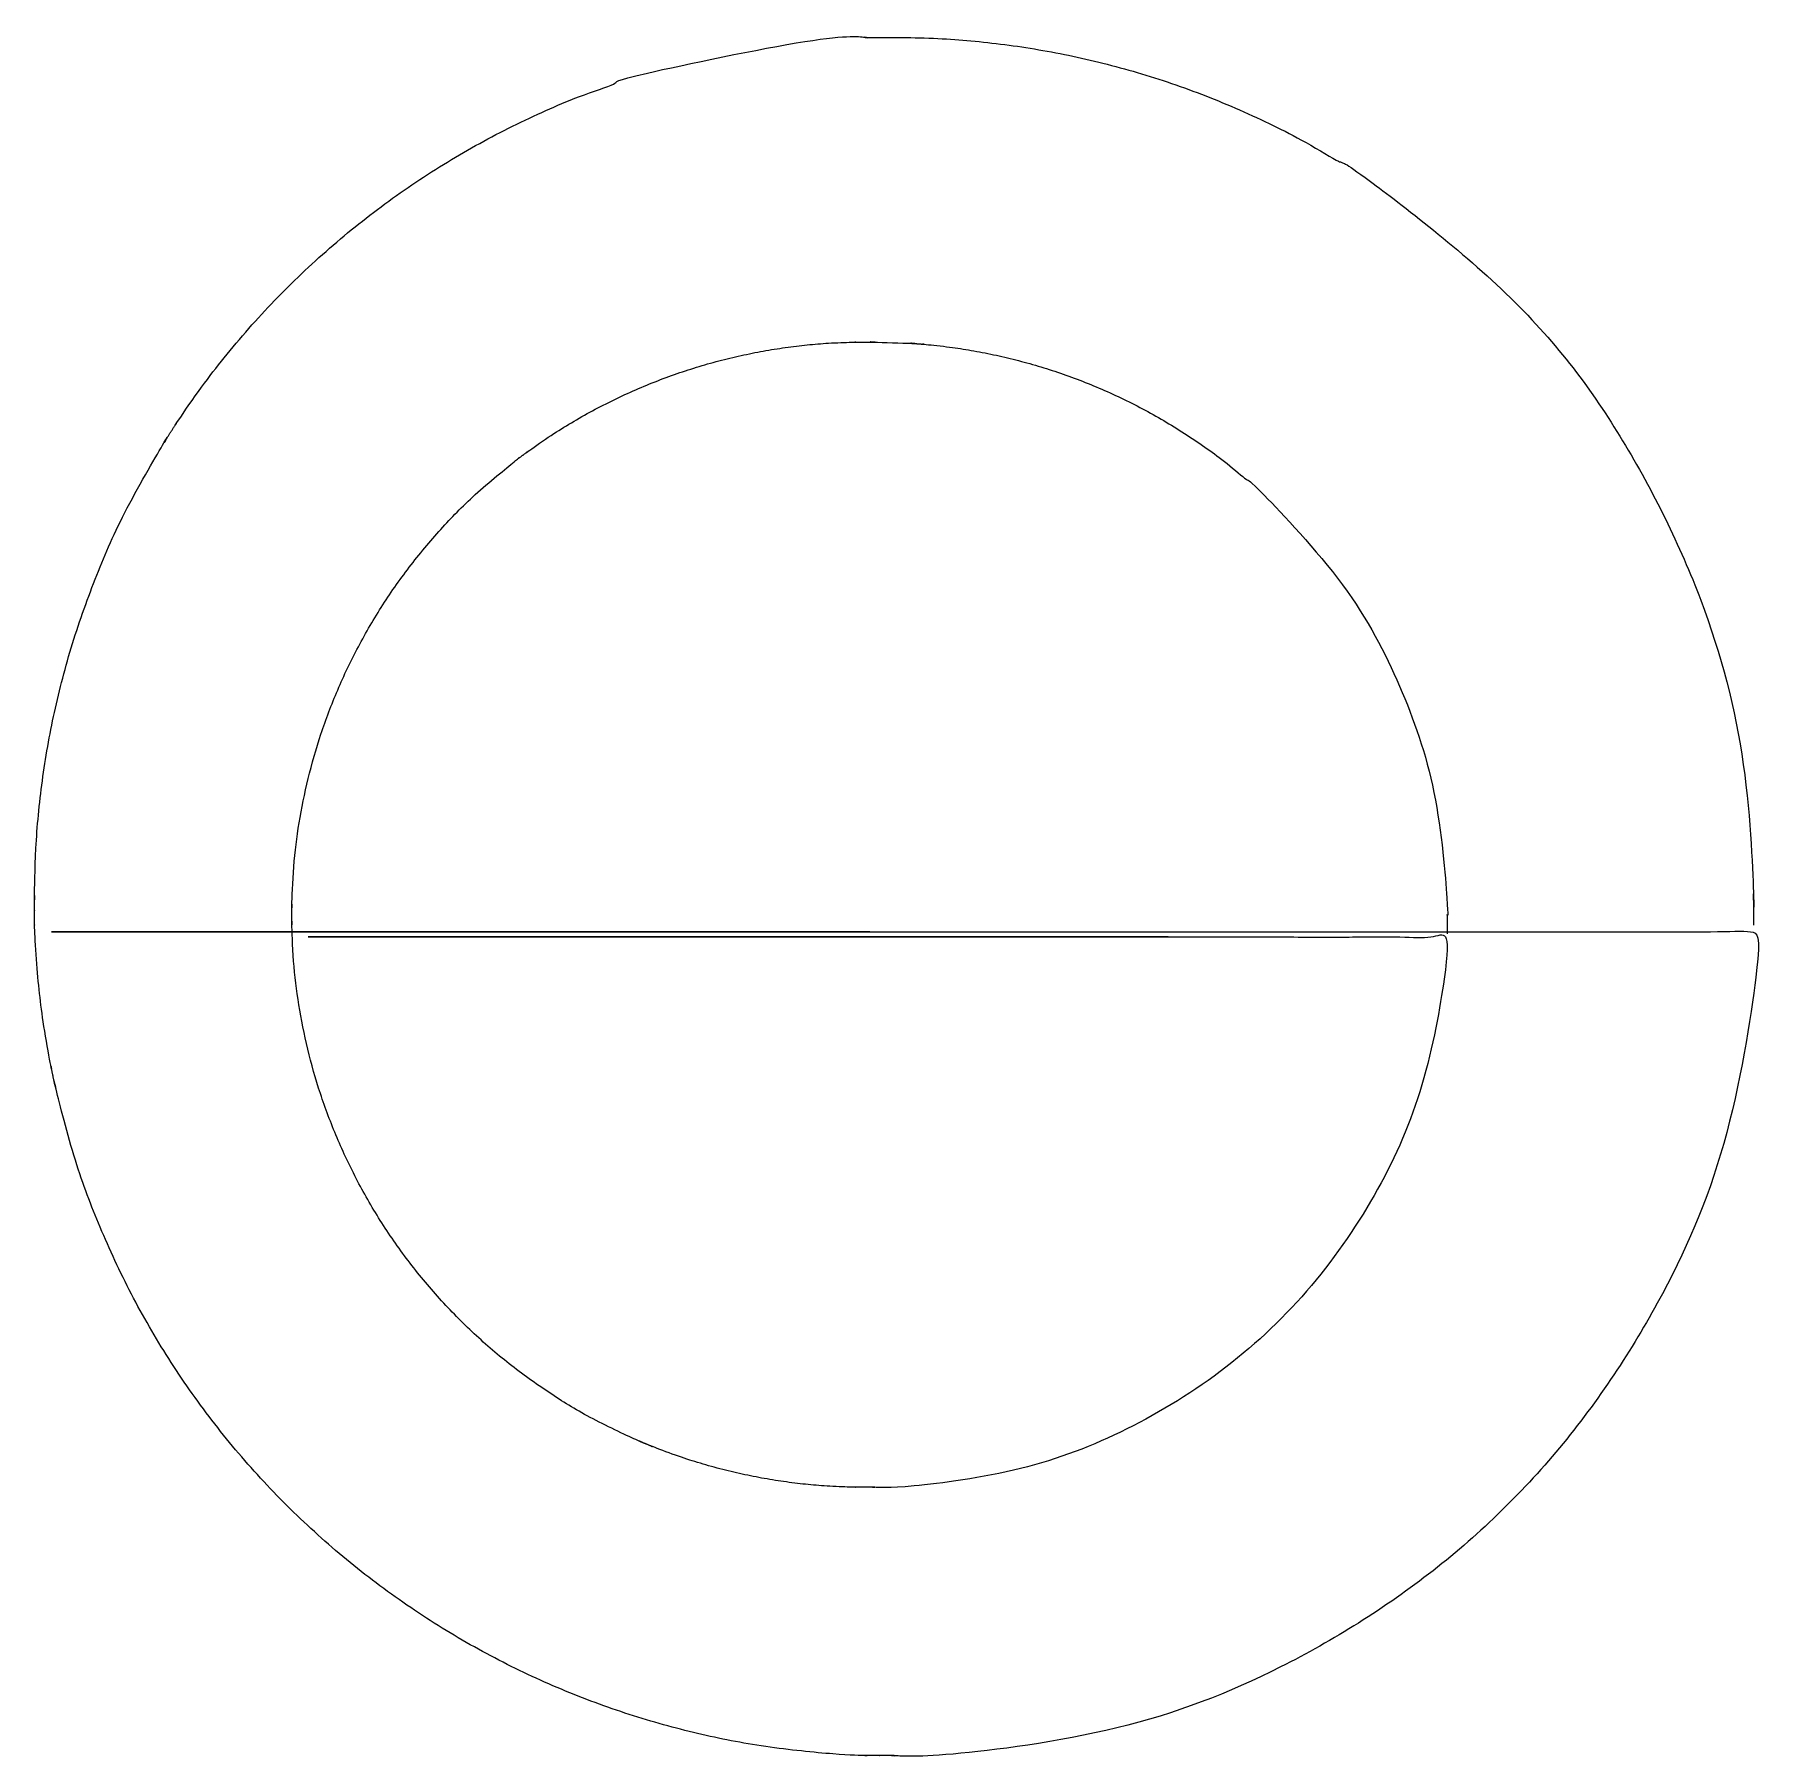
# Model space of a CAD drawing. Header units: inches. Extents: x -2589 to 356, y 65 to 4263.
# Drawn here: x -746.7 to -565.9, y 1035.2 to 1215.7 of the extents above; entities that cross this region are included whole.
import ezdxf

# ---------------------------------------------------------------- set-up
doc = ezdxf.new("R2010")
doc.units = ezdxf.units.IN
doc.header["$MEASUREMENT"] = 0
doc.layers.get('0').update_dxf_attribs({"true_color": 0xc2ced6})

msp = doc.modelspace()

# ---------------------------------------------------------------- linework, layer by layer
for points, weights, knots in [([(-659.19, 1121.72, 23.13), (-694.19, 1121.72, 23.13), (-729.19, 1121.72, 23.13), (-737.42, 1121.72, 23.13), (-745.65, 1121.72, 23.13), (-737.7, 1121.72, 104.36), (-656.08, 1121.72, 104.36), (-566.08, 1121.72, 104.36), (-566.08, 1121.72, 14.36), (-569.65, 1034.78, 14.36), (-656.66, 1035.41, 14.36), (-656.66, 1035.41, -4.39), (-656.66, 1035.41, -23.14), (-657.41, 1035.41, -23.14), (-658.16, 1035.41, -23.14), (-658.16, 1035.41, 14.36), (-658.16, 1035.41, 51.86), (-658.91, 1035.41, 51.86), (-659.66, 1035.41, 51.86), (-659.66, 1035.41, 33.11), (-659.66, 1035.41, 14.36), (-743.89, 1038.17, 14.36), (-746.66, 1122.41, 14.36), (-746.66, 1122.41, -4.39), (-746.66, 1122.41, -23.14), (-746.66, 1123.16, -23.14), (-746.66, 1123.91, -23.14), (-746.66, 1123.91, 14.36), (-746.66, 1123.91, 51.86), (-746.66, 1124.66, 51.86), (-746.66, 1125.41, 51.86), (-746.66, 1125.41, 33.11), (-746.66, 1125.41, 14.36), (-746.7, 1212.51, 14.36), (-659.66, 1215.41, 14.36), (-659.66, 1215.41, 33.11), (-659.66, 1215.41, 51.86), (-658.91, 1215.41, 51.86), (-658.16, 1215.41, 51.86), (-658.16, 1215.41, 14.36), (-658.16, 1215.41, -23.14), (-657.41, 1215.41, -23.14), (-656.66, 1215.41, -23.14), (-656.66, 1215.41, -4.39), (-656.66, 1215.41, 14.36), (-566.66, 1215.41, 14.36), (-566.66, 1125.41, 14.36), (-566.66, 1125.41, 33.11), (-566.66, 1125.41, 51.86), (-566.66, 1124.66, 51.86), (-566.66, 1123.91, 51.86), (-566.66, 1123.91, 14.36), (-566.66, 1123.91, -23.14), (-566.66, 1123.16, -23.14), (-566.66, 1122.41, -23.14), (-566.66, 1122.41, -4.39), (-566.66, 1122.41, 14.36)], [1, 1, 1, 1, 1, 0.726923743595, 1, 0.707106781187, 1, 0.718939010737, 1, 1, 1, 1, 1, 1, 1, 1, 1, 1, 1, 0.729916281349, 1, 1, 1, 1, 1, 1, 1, 1, 1, 1, 1, 0.71860203791, 1, 1, 1, 1, 1, 1, 1, 1, 1, 1, 1, 0.707106781187, 1, 1, 1, 1, 1, 1, 1, 1, 1, 1, 1], [0, 0, 0, 1, 1, 2, 2, 3.464517, 3.464517, 5.035314, 5.035314, 6.572357, 6.572357, 7.572357, 7.572357, 8.572357, 8.572357, 9.572357, 9.572357, 10.572357, 10.572357, 11.572357, 11.572357, 13.077551, 13.077551, 14.077551, 14.077551, 15.077551, 15.077551, 16.077551, 16.077551, 17.077551, 17.077551, 18.077551, 18.077551, 19.615563, 19.615563, 20.615563, 20.615563, 21.615563, 21.615563, 22.615563, 22.615563, 23.615563, 23.615563, 24.615563, 24.615563, 26.18636, 26.18636, 27.18636, 27.18636, 28.18636, 28.18636, 29.18636, 29.18636, 30.18636, 30.18636, 31.18636, 31.18636, 31.18636]), ([(-627.96, 1121.17, 23.41), (-662.96, 1121.17, 23.41), (-697.96, 1121.17, 23.41), (-707.99, 1121.17, 23.41), (-718.01, 1121.17, 23.41), (-710.14, 1121.17, 74.23), (-658.72, 1121.17, 74.23), (-598.72, 1121.17, 74.23), (-598.72, 1121.17, 14.23), (-600.98, 1063.47, 14.23), (-658.72, 1063.52, 14.23), (-658.72, 1063.52, 1.73), (-658.72, 1063.52, -10.77), (-659.22, 1063.52, -10.77), (-659.72, 1063.52, -10.77), (-659.72, 1063.52, 14.23), (-659.72, 1063.52, 39.23), (-660.22, 1063.52, 39.23), (-660.72, 1063.52, 39.23), (-660.72, 1063.52, 26.73), (-660.72, 1063.52, 14.23), (-718.76, 1064.48, 14.23), (-719.72, 1122.52, 14.23), (-719.72, 1122.52, 1.73), (-719.72, 1122.52, -10.77), (-719.72, 1123.02, -10.77), (-719.72, 1123.52, -10.77), (-719.72, 1123.52, 14.23), (-719.72, 1123.52, 39.23), (-719.72, 1124.02, 39.23), (-719.72, 1124.52, 39.23), (-719.72, 1124.52, 26.73), (-719.72, 1124.52, 14.23), (-718.74, 1182.51, 14.23), (-660.74, 1183.49, 14.23), (-660.74, 1183.49, 26.73), (-660.74, 1183.49, 39.23), (-660.24, 1183.49, 39.23), (-659.74, 1183.49, 39.23), (-659.74, 1183.49, 14.23), (-659.74, 1183.49, -10.77), (-659.24, 1183.49, -10.77), (-658.74, 1183.49, -10.77), (-658.74, 1183.49, 1.73), (-658.74, 1183.49, 14.23), (-598.74, 1183.49, 14.23), (-598.74, 1123.49, 14.23), (-598.74, 1123.49, 26.73), (-598.74, 1123.49, 39.23), (-598.74, 1122.99, 39.23), (-598.74, 1122.49, 39.23), (-598.74, 1122.49, 14.23), (-598.74, 1122.49, -10.77), (-598.74, 1121.99, -10.77), (-598.74, 1121.49, -10.77), (-598.74, 1121.49, 1.73), (-598.74, 1121.49, 14.23)], [1, 1, 1, 1, 1, 0.738001562112, 1, 0.707106781187, 1, 0.720548249331, 1, 1, 1, 1, 1, 1, 1, 1, 1, 1, 1, 0.718698669665, 1, 1, 1, 1, 1, 1, 1, 1, 1, 1, 1, 0.718988299875, 1, 1, 1, 1, 1, 1, 1, 1, 1, 1, 1, 0.707106781187, 1, 1, 1, 1, 1, 1, 1, 1, 1, 1, 1], [0, 0, 0, 1, 1, 2, 2, 3.405107, 3.405107, 4.975903, 4.975903, 6.50831, 6.50831, 7.50831, 7.50831, 8.50831, 8.50831, 9.50831, 9.50831, 10.50831, 10.50831, 11.50831, 11.50831, 13.046045, 13.046045, 14.046045, 14.046045, 15.046045, 15.046045, 16.046045, 16.046045, 17.046045, 17.046045, 18.046045, 18.046045, 19.582946, 19.582946, 20.582946, 20.582946, 21.582946, 21.582946, 22.582946, 22.582946, 23.582946, 23.582946, 24.582946, 24.582946, 26.153743, 26.153743, 27.153743, 27.153743, 28.153743, 28.153743, 29.153743, 29.153743, 30.153743, 30.153743, 31.153743, 31.153743, 31.153743])]:
    msp.add_rational_spline(points, weights, degree=2, knots=knots)

doc.saveas('drawing.dxf')
